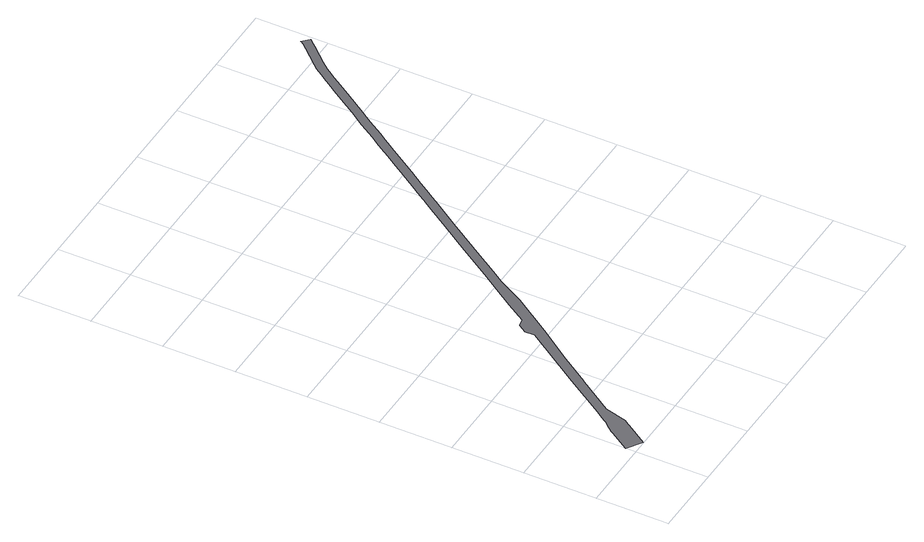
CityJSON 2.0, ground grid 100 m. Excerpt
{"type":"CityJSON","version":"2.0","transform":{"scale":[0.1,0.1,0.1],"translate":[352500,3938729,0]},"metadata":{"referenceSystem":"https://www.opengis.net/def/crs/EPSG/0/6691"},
"CityObjects":{
"road1":{"type":"Road","attributes":{"RoadStructureAttribute.sectionType":"1"},"geometry":[{"type":"MultiSurface","lod":"1","boundaries":[[[0,1,2,3,4,5,6,7,8,9,10,11,12,13,14,15,16,17,18,19,20,21,22,23,24,25,26,27,28,29,30,31,32,33,34,35,36,37,38,39,40,41,42,43,44,45,46,47,48,49,50,51,52,53,54,55,56,57,58,59,60,61,62,63,64,65,66,67,68,69,70,71,72,73,74,75,76,77,78,79,80,81,82,83,84,85,86,87,88,89,90,91,92,93,94,95]]]}]}
},
"vertices":[
[408,314,0],[428,345,0],[465,401,0],[554,707,0],[874,1187,0],[886,1206,0],[1142,1590,0],[1494,2083,0],[1856,2620,0],[2058,2989,0],[2176,3166,0],[2287,3335,0],[2467,3604,0],[2742,4018,0],[2947,4324,0],[3005,4412,0],[3057,4493,0],[3086,4535,0],[3143,4620,0],[3223,4738,0],[3359,4942,0],[3465,5100,0],[3580,5276,0],[3669,5414,0],[3736,5512,0],[3807,5618,0],[3951,5837,0],[4096,6053,0],[4253,6290,0],[4353,6441,0],[4433,6563,0],[4475,6624,0],[4546,6728,0],[4583,6782,0],[4609,6817,0],[4631,6844,0],[4662,6881,0],[4878,7117,0],[4914,7157,0],[4926,7171,0],[4941,7187,0],[4978,7227,0],[4885,7313,0],[4882,7306,0],[4878,7299,0],[4868,7286,0],[4852,7264,0],[4830,7238,0],[4826,7234,0],[4791,7196,0],[4575,6959,0],[4540,6919,0],[4516,6887,0],[4488,6850,0],[4449,6794,0],[4371,6679,0],[4336,6628,0],[4256,6505,0],[4155,6355,0],[3999,6118,0],[3854,5901,0],[3710,5683,0],[3639,5578,0],[3572,5478,0],[3482,5340,0],[3367,5165,0],[3261,5007,0],[3126,4803,0],[3046,4685,0],[2973,4578,0],[2960,4558,0],[2907,4476,0],[2850,4389,0],[2645,4083,0],[2370,3669,0],[2190,3400,0],[2078,3231,0],[1872,2920,0],[1718,2688,0],[1541,2416,0],[1433,2392,0],[1355,2268,0],[1359,2144,0],[1299,2054,0],[875,1417,0],[818,1331,0],[448,773,0],[385,678,0],[341,613,0],[326,594,0],[257,510,0],[208,449,0],[208,448,0],[189,420,0],[5,142,0],[209,6,0]
]}
